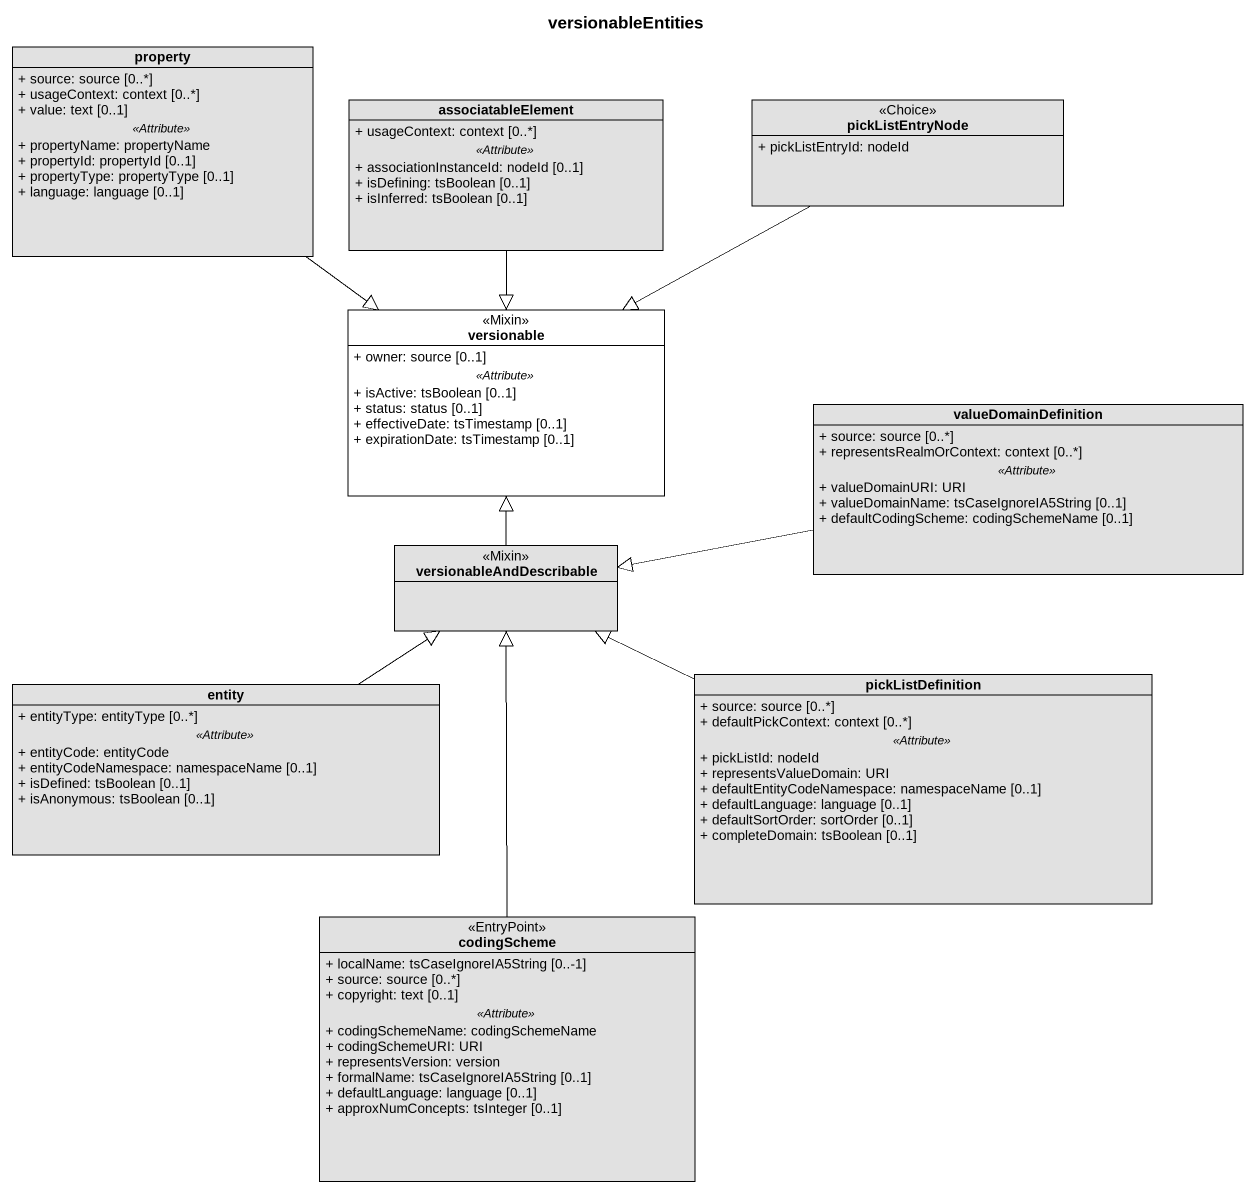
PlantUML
@startuml
title versionableEntities
hide circle
hide empty members
skinparam classAttributeIconSize 0
class property #E1E1E1 {
  + source: source [0..*]
  + usageContext: context [0..*]
  + value: text [0..1]
  .. <<Attribute>> ..
  + propertyName: propertyName
  + propertyId: propertyId [0..1]
  + propertyType: propertyType [0..1]
  + language: language [0..1]
}
class associatableElement #E1E1E1 {
  + usageContext: context [0..*]
  .. <<Attribute>> ..
  + associationInstanceId: nodeId [0..1]
  + isDefining: tsBoolean [0..1]
  + isInferred: tsBoolean [0..1]
}
class pickListEntryNode <<Choice>> #E1E1E1 {
  + pickListEntryId: nodeId
}
class versionable <<Mixin>> #FFFFFF {
  + owner: source [0..1]
  .. <<Attribute>> ..
  + isActive: tsBoolean [0..1]
  + status: status [0..1]
  + effectiveDate: tsTimestamp [0..1]
  + expirationDate: tsTimestamp [0..1]
}
class valueDomainDefinition #E1E1E1 {
  + source: source [0..*]
  + representsRealmOrContext: context [0..*]
  .. <<Attribute>> ..
  + valueDomainURI: URI
  + valueDomainName: tsCaseIgnoreIA5String [0..1]
  + defaultCodingScheme: codingSchemeName [0..1]
}
class versionableAndDescribable <<Mixin>> #E1E1E1
class pickListDefinition #E1E1E1 {
  + source: source [0..*]
  + defaultPickContext: context [0..*]
  .. <<Attribute>> ..
  + pickListId: nodeId
  + representsValueDomain: URI
  + defaultEntityCodeNamespace: namespaceName [0..1]
  + defaultLanguage: language [0..1]
  + defaultSortOrder: sortOrder [0..1]
  + completeDomain: tsBoolean [0..1]
}
class "entity" as entity_ #E1E1E1 {
  + entityType: entityType [0..*]
  .. <<Attribute>> ..
  + entityCode: entityCode
  + entityCodeNamespace: namespaceName [0..1]
  + isDefined: tsBoolean [0..1]
  + isAnonymous: tsBoolean [0..1]
}
class codingScheme <<EntryPoint>> #E1E1E1 {
  + localName: tsCaseIgnoreIA5String [0..-1]
  + source: source [0..*]
  + copyright: text [0..1]
  .. <<Attribute>> ..
  + codingSchemeName: codingSchemeName
  + codingSchemeURI: URI
  + representsVersion: version
  + formalName: tsCaseIgnoreIA5String [0..1]
  + defaultLanguage: language [0..1]
  + approxNumConcepts: tsInteger [0..1]
}
property --|> versionable
associatableElement --|> versionable
pickListEntryNode --|> versionable
valueDomainDefinition -left-|> versionableAndDescribable
versionableAndDescribable -up-|> versionable
pickListDefinition -left-|> versionableAndDescribable
entity_ -up-|> versionableAndDescribable
codingScheme -up-|> versionableAndDescribable
@enduml
